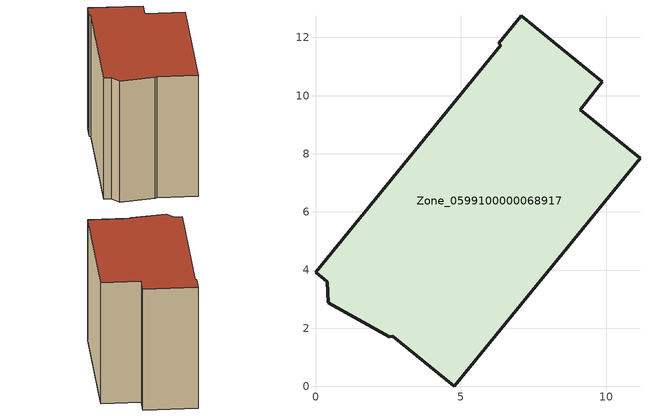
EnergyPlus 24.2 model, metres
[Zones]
Zone_0599100000068917
 floor ground (C_G): 0.4,3.6 0,3.92 6.37,11.74 6.3,11.8 7.07,12.75 9.87,10.47 9.1,9.52 11.16,7.84 4.77,0 2.66,1.72 2.54,1.71 0.43,2.87 z0
 wall outside (C_F): 9.1,9.52 9.87,10.47 7.07,12.75 6.3,11.8 6.37,11.74 0,3.92 0.4,3.6 0.43,2.87 2.54,1.71 2.66,1.72 4.77,0 11.16,7.84 9.1,9.52 z0:8.6
 roof outside (C_R): 0.43,2.87 2.54,1.71 2.66,1.72 4.77,0 11.16,7.84 9.1,9.52 9.87,10.47 7.07,12.75 6.3,11.8 6.37,11.74 0,3.92 0.4,3.6 z8.6
[BUILDING]
Pand.0599100000068917: North Axis=0; Terrain=City; Loads Convergence Tolerance Value=0.04; Temperature Convergence Tolerance Value=0.4; Solar Distribution=FullExterior; Maximum Number of Warmup Days=25; Minimum Number of Warmup Days=1
[Site:Location]
Rotterdam.The.Hague.AP_ZH_NLD Design_Conditions: Latitude=51.96; Longitude=4.45; Time Zone=1; Elevation=-4.5
[SITE:GROUNDTEMPERATURE:BUILDINGSURFACE]
18, 18, 18, 18, 18, 18, 18, 18, 18, 18, 18, 18
[MATERIAL] Thermal Absorptance=0.9; Solar Absorptance=0.7; Visible Absorptance=0.7
Name | Roughness | Thickness | Conductivity | Density | Specific Heat
G.TC.1946 | MediumSmooth | 0.15 | 1 | 540 | 1210
F.TC.1946 | Rough | 0.3 | 0.857143 | 1920 | 840
R.TC.1946 | MediumRough | 0.2 | 0.909091 | 1500 | 1000
[CONSTRUCTION]
C_G: G.TC.1946
C_F: F.TC.1946
C_R: R.TC.1946
[ZONE]
Zone_0599100000068917: Type=1; Multiplier=1; Ceiling Height=Autocalculate; Volume=Autocalculate; Floor Area=autocalculate; Part of Total Floor Area=Yes
[ZONEINFILTRATION:DESIGNFLOWRATE]
Infil_Zone_0599100000068917: Zone or ZoneList or Space or SpaceList=Zone_0599100000068917; Schedule=AlwaysOn; Design Flow Rate Calculation Method=Flow/Area; Flow Rate per Floor Area=0.003; Constant Term Coefficient=1; Temperature Term Coefficient=0; Velocity Term Coefficient=0; Velocity Squared Term Coefficient=0
[HVACTEMPLATE:ZONE:IDEALLOADSAIRSYSTEM]
Zone_0599100000068917: Maximum Heating Supply Air Temperature=50; Minimum Cooling Supply Air Temperature=13; Maximum Heating Supply Air Humidity Ratio=0.0156; Minimum Cooling Supply Air Humidity Ratio=0.0077; Heating Limit=NoLimit; Cooling Limit=NoLimit; Dehumidification Control Type=ConstantSensibleHeatRatio; Cooling Sensible Heat Ratio=0.7; Dehumidification Setpoint=60; Humidification Control Type=None; Humidification Setpoint=30; Outdoor Air Method=None; Outdoor Air Flow Rate per Person=0.00944; Outdoor Air Flow Rate per Zone Floor Area=0; Outdoor Air Flow Rate per Zone=0; Demand Controlled Ventilation Type=None; Outdoor Air Economizer Type=NoEconomizer; Heat Recovery Type=None; Sensible Heat Recovery Effectiveness=0.7; Latent Heat Recovery Effectiveness=0.65
[ZONECONTROL:THERMOSTAT]
ThermostatControl_Zone_0599100000068917: Zone or ZoneList=Zone_0599100000068917; Control Type Schedule=DualSetpointControlType; Control 1=Thermostat_Zone_0599100000068917; Temperature Difference Between Cutout And Setpoint=0
[THERMOSTATSETPOINT:DUALSETPOINT]
Thermostat_Zone_0599100000068917: Heating Setpoint Temperature Schedule=HeatingSetpoint_Zone_0599100000068917; Cooling Setpoint Temperature Schedule=CoolingSetpoint_Zone_0599100000068917
[SCHEDULE:COMPACT]
HeatingSetpoint_Zone_0599100000068917: Through: 12/31, For: AllDays, Until: 24:00, 21
CoolingSetpoint_Zone_0599100000068917: Through: 12/31, For: AllDays, Until: 24:00, 24
DualSetpointControlType: Through: 12/31, For: AllDays, Until: 24:00, 4
AlwaysOn: Through: 12/31, For: AllDays, Until: 24:00, 1
